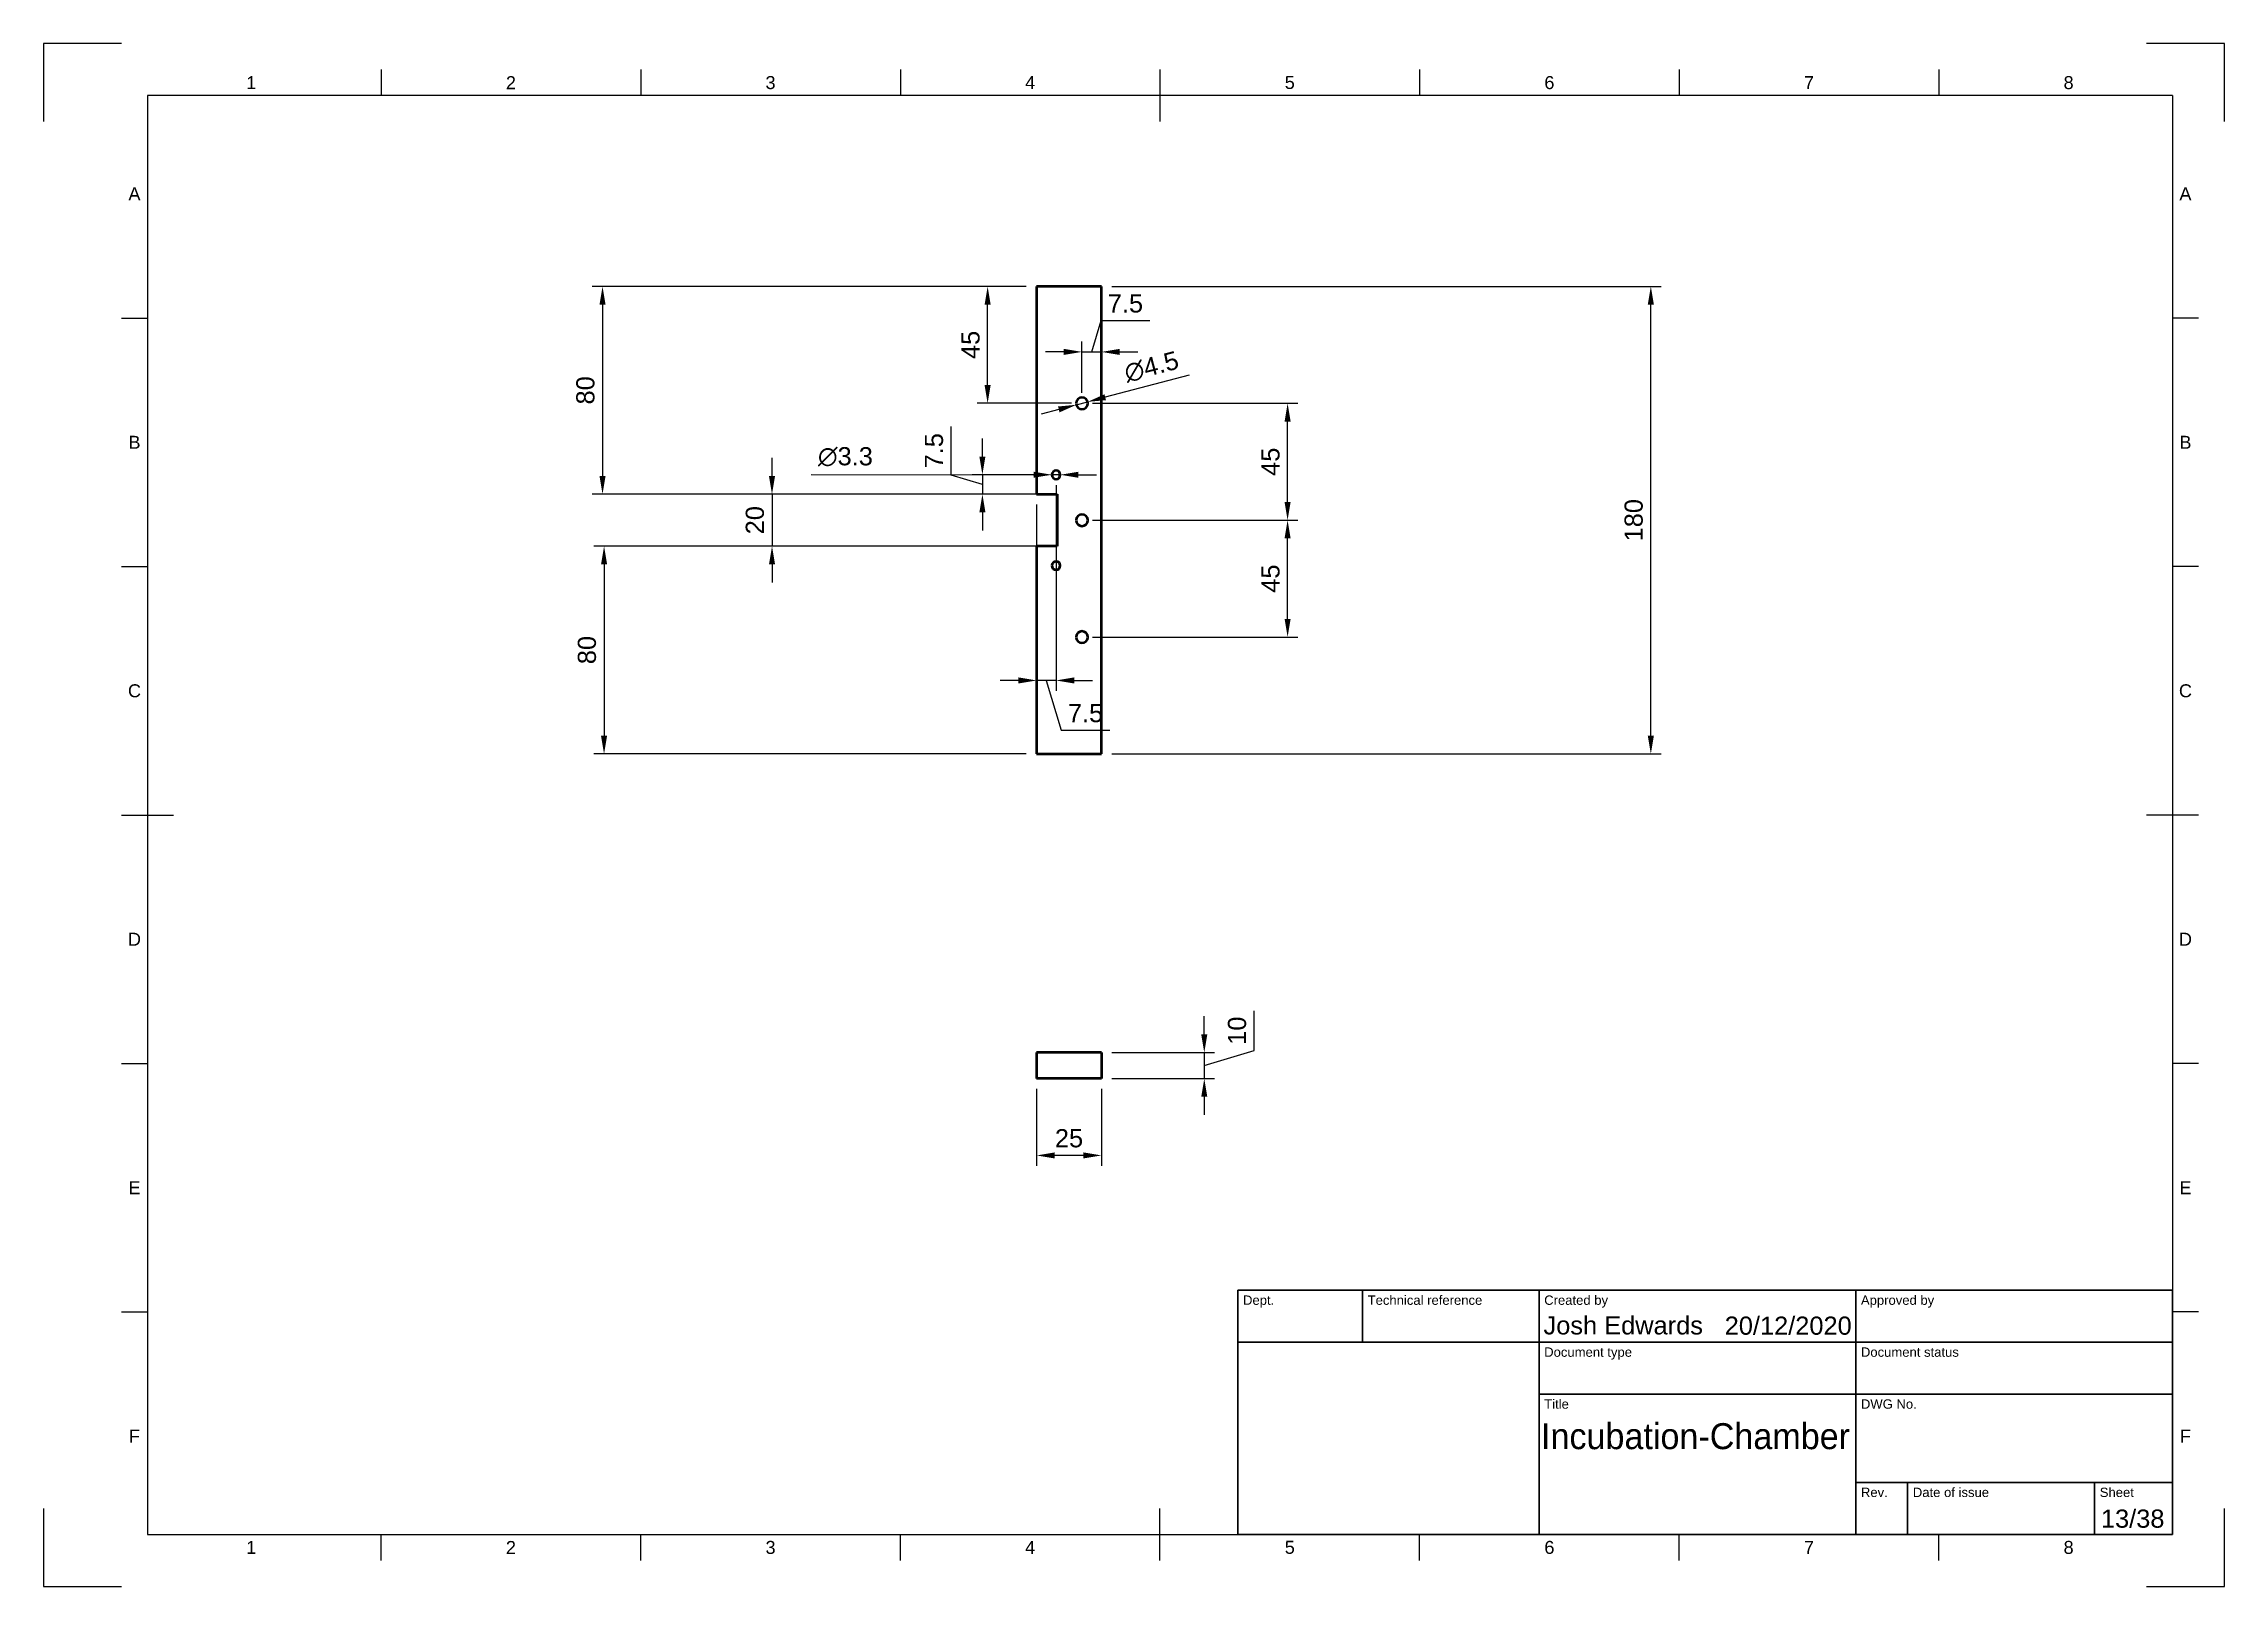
# Model space of a CAD drawing. Header units: millimetres. Extents: x 0 to 420, y 0 to 297.
import ezdxf
from ezdxf.enums import TextEntityAlignment as Align

# ---------------------------------------------------------------- set-up
doc = ezdxf.new("R2010")
doc.units = ezdxf.units.MM
doc.header["$LTSCALE"] = 0.75
for name, color, linetype, lineweight in [('Border', 7, 'Continuous', 25), ('Dimensions', 7, 'Continuous', 25), ('TitleBlock', 7, 'Continuous', 35), ('Visible', 7, 'Continuous', 50)]:
    doc.layers.add(name, color=color, linetype=linetype, lineweight=lineweight)
doc.styles.add('FusionTitle', font='arial.ttf')
doc.styles.get("Standard").update_dxf_attribs({"font": 'arial.ttf'})
doc.dimstyles.new('ISO-25', dxfattribs={"dimtxt": 3.5, "dimasz": 3.5, "dimexe": 2, "dimexo": 2, "dimgap": 1.5, "dimtad": 1, "dimzin": 12, "dimdsep": 46, "dimtxsty": 'Standard', "dimcen": 0, "dimclrd": 256, "dimclre": 256, "dimclrt": 256, "dimazin": 3, "dimtp": 0.1, "dimtm": 0.1, "dimtfac": 0.714, "dimtmove": 1, "dimatfit": 3, "dimfxl": 1, "dimtzin": 12, "dimarcsym": 0})

# ---------------------------------------------------------------- blocks, each defined once
blk = doc.blocks.new('ISO_A3_SHEET')
at = {"layer": 'Border'}
for p, q in [((65, 292), (65, 287)), ((115, 292), (115, 287)), ((165, 292), (165, 287)), ((215, 292), (215, 282)), ((265, 292), (265, 287)), ((315, 292), (315, 287)), ((365, 292), (365, 287)), ((410, 287), (20, 287)), ((20, 287), (20, 10)), ((410, 287), (410, 10)), ((15, 244.16666), (20, 244.16666)), ((415, 244.16666), (410, 244.16666)), ((15, 196.33333), (20, 196.33333)), ((415, 196.33333), (410, 196.33333)), ((15, 148.5), (25, 148.5)), ((415, 148.5), (405, 148.5)), ((15, 100.66667), (20, 100.66667)), ((415, 100.66667), (410, 100.66667)), ((15, 52.83334), (20, 52.83334)), ((415, 52.83334), (410, 52.83334)), ((215, 5), (215, 15)), ((20, 10), (410, 10)), ((65, 5), (65, 10)), ((115, 5), (115, 10)), ((165, 5), (165, 10)), ((265, 5), (265, 10)), ((315, 5), (315, 10)), ((365, 5), (365, 10))]:
    blk.add_line(p, q, dxfattribs=at)
at = {"layer": 'Defpoints'}
for p, q in [((15, 297), (0, 297)), ((0, 297), (0, 282)), ((420, 297), (405, 297)), ((420, 282), (420, 297)), ((0, 15), (0, 0)), ((420, 0), (420, 15)), ((0, 0), (15, 0)), ((405, 0), (420, 0))]:
    blk.add_line(p, q, dxfattribs=at)
at = {"layer": 'Border', "style": 'FusionTitle'}
for s, p in [('1', (40, 289.5)), ('2', (90, 289.5)), ('3', (140, 289.5)), ('4', (190, 289.5)), ('5', (240, 289.5)), ('6', (290, 289.5)), ('7', (340, 289.5)), ('8', (390, 289.5)), ('A', (17.5, 268.08333)), ('A', (412.5, 268.08333)), ('B', (17.5, 220.25)), ('B', (412.5, 220.25)), ('C', (17.5, 172.41667)), ('C', (412.5, 172.41667)), ('D', (17.5, 124.58334)), ('D', (412.5, 124.58334)), ('E', (17.5, 76.75001)), ('E', (412.5, 76.75001)), ('F', (17.5, 28.91668)), ('F', (412.5, 28.91668)), ('1', (40, 7.5)), ('2', (90, 7.5)), ('3', (140, 7.5)), ('4', (190, 7.5)), ('5', (240, 7.5)), ('6', (290, 7.5)), ('7', (340, 7.5)), ('8', (390, 7.5))]:
    blk.add_text(s, height=2.5, dxfattribs=at).set_placement(p, align=Align.MIDDLE)
blk = doc.blocks.new('ISO_TITLEBLOCK')
at = {"layer": 'TitleBlock'}
for p, q in [((0, 47), (-180, 47)), ((-180, 47), (-180, 0)), ((-156, 37), (-156, 47)), ((-122, 0), (-122, 47)), ((-61, 0), (-61, 47)), ((0, 0), (0, 47)), ((-180, 37), (0, 37)), ((-122, 27), (0, 27)), ((-61, 10), (0, 10)), ((-51, 0), (-51, 10)), ((-15, 0), (-15, 10)), ((-180, 0), (0, 0))]:
    blk.add_line(p, q, dxfattribs=at)
at = {"layer": 'TitleBlock', "style": 'FusionTitle'}
for s, p in [('Dept.', (-179, 46)), ('Technical reference', (-155, 46)), ('Created by', (-121, 46)), ('Approved by', (-60, 46)), ('Document type', (-121, 36)), ('Document status', (-60, 36)), ('Title', (-121, 26)), ('DWG No.', (-60, 26)), ('Rev.', (-60, 9)), ('Date of issue', (-50, 9)), ('Sheet', (-14, 9))]:
    blk.add_text(s, height=1.8, dxfattribs=at).set_placement(p, align=Align.TOP_LEFT)
for tag, height, p in [('DEPT', 3.5, (-179, 42)), ('TECHNICAL_REFERENCE', 3.5, (-155, 42)), ('CREATED_BY', 3.5, (-121, 42)), ('APPROVED_BY', 3.5, (-60, 42)), ('DOCUMENT_TYPE', 3.5, (-121, 32)), ('DOCUMENT_STATUS', 3.5, (-60, 32)), ('TITLE_1', 5, (-121, 21.5)), ('TITLE_2', 5, (-121, 14)), ('TITLE_3', 5, (-121, 6.5)), ('DATE_OF_ISSUE', 3.5, (-50, 5))]:
    blk.add_attdef(tag, text='', height=height, dxfattribs=at).set_placement(p, align=Align.TOP_LEFT)
for tag, p in [('CREATED_DATE', (-62, 42)), ('APPROVED_DATE', (-0.99, 42))]:
    blk.add_attdef(tag, text='', height=3.5, dxfattribs=at).set_placement(p, align=Align.TOP_RIGHT)
for tag, height, p in [('DRAWING_NUMBER', 5, (-30.5, 19.75)), ('REV', 3.5, (-56, 4.85)), ('SHEET', 3.5, (-7.5, 4.85))]:
    blk.add_attdef(tag, text='', height=height, dxfattribs=at).set_placement(p, align=Align.TOP_CENTER)
blk = doc.blocks.new('*D19')
at = {"layer": 'Defpoints', "color": 0, "transparency": 16777216}
for p in [(191.234027, 97.759966), (203.734027, 97.759966), (191.234027, 82.960976)]:
    blk.add_point(p, dxfattribs=at)
at = {"layer": 'Dimensions', "lineweight": -2, "transparency": 16777216}
for p, q in [((191.234027, 95.759966), (191.234027, 80.960976)), ((203.734027, 95.759966), (203.734027, 80.960976)), ((200.234027, 82.960976), (194.734027, 82.960976))]:
    blk.add_line(p, q, dxfattribs=at)
at = {"layer": 'Dimensions', "transparency": 16777216}
for points in [[(194.734027, 83.54431), (194.734027, 82.377643), (191.234027, 82.960976)], [(200.234027, 83.54431), (200.234027, 82.377643), (203.734027, 82.960976)]]:
    blk.add_solid(points, dxfattribs=at)
at = {"layer": 'Dimensions', "transparency": 16777216, "insert": (197.484027, 86.247982), "char_height": 3.5, "attachment_point": 5}
blk.add_mtext('25', dxfattribs=at)
blk = doc.blocks.new('*D20')
at = {"layer": 'Defpoints', "color": 0, "transparency": 16777216}
for p in [(203.734027, 102.759966), (203.734027, 97.759966), (223.533016, 97.759966)]:
    blk.add_point(p, dxfattribs=at)
at = {"layer": 'Dimensions', "lineweight": -2, "transparency": 16777216}
for p, q in [((223.533016, 106.259966), (223.533016, 109.759966)), ((233.144033, 103.143271), (233.144033, 110.815509)), ((205.734027, 102.759966), (225.533016, 102.759966)), ((223.533016, 100.259966), (233.144033, 103.143271)), ((223.533016, 102.759966), (223.533016, 97.759966)), ((223.533016, 102.759966), (223.533016, 97.759966)), ((205.734027, 97.759966), (225.533016, 97.759966)), ((223.533016, 94.259966), (223.533016, 90.759966))]:
    blk.add_line(p, q, dxfattribs=at)
at = {"layer": 'Dimensions', "transparency": 16777216}
for points in [[(222.949683, 106.259966), (224.11635, 106.259966), (223.533016, 102.759966)], [(222.949683, 94.259966), (224.11635, 94.259966), (223.533016, 97.759966)]]:
    blk.add_solid(points, dxfattribs=at)
at = {"layer": 'Dimensions', "transparency": 16777216, "insert": (229.857027, 106.97939), "char_height": 3.5, "attachment_point": 5, "rotation": 90}
blk.add_mtext('10', dxfattribs=at)
blk = doc.blocks.new('*D21')
at = {"layer": 'Defpoints', "color": 0, "transparency": 16777216}
for p in [(195.234027, 210.252984), (140.282504, 200.252984), (195.234027, 200.252984)]:
    blk.add_point(p, dxfattribs=at)
at = {"layer": 'Dimensions', "lineweight": -2, "transparency": 16777216}
for p, q in [((140.282504, 213.752984), (140.282504, 217.252984)), ((193.234027, 210.252984), (138.282504, 210.252984)), ((140.282504, 210.252984), (140.282504, 200.252984)), ((193.234027, 200.252984), (138.282504, 200.252984)), ((140.282504, 196.752984), (140.282504, 193.252984))]:
    blk.add_line(p, q, dxfattribs=at)
at = {"layer": 'Dimensions', "transparency": 16777216}
for points in [[(139.69917, 213.752984), (140.865837, 213.752984), (140.282504, 210.252984)], [(139.69917, 196.752984), (140.865837, 196.752984), (140.282504, 200.252984)]]:
    blk.add_solid(points, dxfattribs=at)
at = {"layer": 'Dimensions', "transparency": 16777216, "insert": (136.995498, 205.252984), "char_height": 3.5, "attachment_point": 5, "rotation": 90}
blk.add_mtext('20', dxfattribs=at)
blk = doc.blocks.new('*D22')
at = {"layer": 'Defpoints', "color": 0, "transparency": 16777216}
for p in [(191.234027, 250.252984), (107.642629, 210.252984), (191.234027, 210.252984)]:
    blk.add_point(p, dxfattribs=at)
at = {"layer": 'Dimensions', "lineweight": -2, "transparency": 16777216}
for p, q in [((189.234027, 250.252984), (105.642629, 250.252984)), ((107.642629, 246.752984), (107.642629, 213.752984)), ((189.234027, 210.252984), (105.642629, 210.252984))]:
    blk.add_line(p, q, dxfattribs=at)
at = {"layer": 'Dimensions', "transparency": 16777216}
for points in [[(107.059296, 246.752984), (108.225963, 246.752984), (107.642629, 250.252984)], [(107.059296, 213.752984), (108.225963, 213.752984), (107.642629, 210.252984)]]:
    blk.add_solid(points, dxfattribs=at)
at = {"layer": 'Dimensions', "transparency": 16777216, "insert": (104.355624, 230.252984), "char_height": 3.5, "attachment_point": 5, "rotation": 90}
blk.add_mtext('80', dxfattribs=at)
blk = doc.blocks.new('*D23')
at = {"layer": 'Defpoints', "color": 0, "transparency": 16777216}
for p in [(191.234027, 200.252984), (107.938013, 160.252984), (191.234027, 160.252984)]:
    blk.add_point(p, dxfattribs=at)
at = {"layer": 'Dimensions', "lineweight": -2, "transparency": 16777216}
for p, q in [((189.234027, 200.252984), (105.938013, 200.252984)), ((107.938013, 196.752984), (107.938013, 163.752984)), ((189.234027, 160.252984), (105.938013, 160.252984))]:
    blk.add_line(p, q, dxfattribs=at)
at = {"layer": 'Dimensions', "transparency": 16777216}
for points in [[(107.35468, 196.752984), (108.521347, 196.752984), (107.938013, 200.252984)], [(107.35468, 163.752984), (108.521347, 163.752984), (107.938013, 160.252984)]]:
    blk.add_solid(points, dxfattribs=at)
at = {"layer": 'Dimensions', "transparency": 16777216, "insert": (104.651008, 180.252984), "char_height": 3.5, "attachment_point": 5, "rotation": 90}
blk.add_mtext('80', dxfattribs=at)
blk = doc.blocks.new('*D24')
at = {"layer": 'Defpoints', "color": 0, "transparency": 16777216}
for p in [(203.734027, 250.252984), (309.537233, 250.252984), (203.734027, 160.252984)]:
    blk.add_point(p, dxfattribs=at)
at = {"layer": 'Dimensions', "lineweight": -2, "transparency": 16777216}
for p, q in [((205.734027, 250.252984), (311.537233, 250.252984)), ((309.537233, 163.752984), (309.537233, 246.752984)), ((205.734027, 160.252984), (311.537233, 160.252984))]:
    blk.add_line(p, q, dxfattribs=at)
at = {"layer": 'Dimensions', "transparency": 16777216}
for points in [[(308.9539, 246.752984), (310.120567, 246.752984), (309.537233, 250.252984)], [(308.9539, 163.752984), (310.120567, 163.752984), (309.537233, 160.252984)]]:
    blk.add_solid(points, dxfattribs=at)
at = {"layer": 'Dimensions', "transparency": 16777216, "insert": (306.250228, 205.252984), "char_height": 3.5, "attachment_point": 5, "rotation": 90}
blk.add_mtext('180', dxfattribs=at)
blk = doc.blocks.new('*D25')
at = {"layer": 'Defpoints', "color": 0, "transparency": 16777216}
for p in [(198.895825, 227.467604), (201.072228, 228.038364)]:
    blk.add_point(p, dxfattribs=at)
at = {"layer": 'Dimensions', "lineweight": -2, "transparency": 16777216}
for p, q in [((220.617632, 233.164134), (204.457745, 228.926214)), ((198.895825, 227.467604), (201.072228, 228.038364)), ((195.510308, 226.579754), (192.124791, 225.691905))]:
    blk.add_line(p, q, dxfattribs=at)
at = {"layer": 'Dimensions', "transparency": 16777216}
for points in [[(195.362333, 227.144007), (195.658283, 226.015501), (198.895825, 227.467604)], [(204.30977, 229.490466), (204.60572, 228.361961), (201.072228, 228.038364)]]:
    blk.add_solid(points, dxfattribs=at)
at = {"layer": 'Dimensions', "transparency": 16777216, "insert": (213.371797, 234.763271), "char_height": 3.5, "attachment_point": 5, "rotation": 14.69485804}
blk.add_mtext('∅4.5', dxfattribs=at)
blk = doc.blocks.new('*D26')
at = {"layer": 'Defpoints', "color": 0, "transparency": 16777216}
for p in [(181.81114, 250.252984), (191.234027, 250.252984), (199.984027, 227.752984)]:
    blk.add_point(p, dxfattribs=at)
at = {"layer": 'Dimensions', "lineweight": -2, "transparency": 16777216}
for p, q in [((189.234027, 250.252984), (179.81114, 250.252984)), ((181.81114, 231.252984), (181.81114, 246.752984)), ((197.984027, 227.752984), (179.81114, 227.752984))]:
    blk.add_line(p, q, dxfattribs=at)
at = {"layer": 'Dimensions', "transparency": 16777216}
for points in [[(181.227807, 246.752984), (182.394474, 246.752984), (181.81114, 250.252984)], [(181.227807, 231.252984), (182.394474, 231.252984), (181.81114, 227.752984)]]:
    blk.add_solid(points, dxfattribs=at)
at = {"layer": 'Dimensions', "transparency": 16777216, "insert": (178.531297, 239.002984), "char_height": 3.5, "attachment_point": 5, "rotation": 90}
blk.add_mtext('45', dxfattribs=at)
blk = doc.blocks.new('*D27')
at = {"layer": 'Defpoints', "color": 0, "transparency": 16777216}
for p in [(203.734027, 237.652479), (203.734027, 236.914878), (199.984027, 227.752984)]:
    blk.add_point(p, dxfattribs=at)
at = {"layer": 'Dimensions', "lineweight": -2, "transparency": 16777216}
for p, q in [((201.859027, 237.652479), (203.667979, 243.682322)), ((203.667979, 243.682322), (213.037693, 243.682322)), ((199.984027, 229.752984), (199.984027, 239.652479)), ((203.734027, 238.914878), (203.734027, 239.652479)), ((196.484027, 237.652479), (192.984027, 237.652479)), ((199.984027, 237.652479), (203.734027, 237.652479)), ((199.984027, 237.652479), (203.734027, 237.652479)), ((207.234027, 237.652479), (210.734027, 237.652479))]:
    blk.add_line(p, q, dxfattribs=at)
at = {"layer": 'Dimensions', "transparency": 16777216}
for points in [[(196.484027, 238.235812), (196.484027, 237.069145), (199.984027, 237.652479)], [(207.234027, 238.235812), (207.234027, 237.069145), (203.734027, 237.652479)]]:
    blk.add_solid(points, dxfattribs=at)
at = {"layer": 'Dimensions', "transparency": 16777216, "insert": (208.352836, 246.962165), "char_height": 3.5, "attachment_point": 5}
blk.add_mtext('7.5', dxfattribs=at)
blk = doc.blocks.new('*D28')
at = {"layer": 'Defpoints', "color": 0, "transparency": 16777216}
for p in [(199.984027, 227.752984), (239.582006, 227.752984), (199.984027, 205.252984)]:
    blk.add_point(p, dxfattribs=at)
at = {"layer": 'Dimensions', "lineweight": -2, "transparency": 16777216}
for p, q in [((201.984027, 227.752984), (241.582006, 227.752984)), ((239.582006, 208.752984), (239.582006, 224.252984)), ((201.984027, 205.252984), (241.582006, 205.252984))]:
    blk.add_line(p, q, dxfattribs=at)
at = {"layer": 'Dimensions', "transparency": 16777216}
for points in [[(238.998673, 224.252984), (240.16534, 224.252984), (239.582006, 227.752984)], [(238.998673, 208.752984), (240.16534, 208.752984), (239.582006, 205.252984)]]:
    blk.add_solid(points, dxfattribs=at)
at = {"layer": 'Dimensions', "transparency": 16777216, "insert": (236.302163, 216.502984), "char_height": 3.5, "attachment_point": 5, "rotation": 90}
blk.add_mtext('45', dxfattribs=at)
blk = doc.blocks.new('*D29')
at = {"layer": 'Defpoints', "color": 0, "transparency": 16777216}
for p in [(199.984027, 205.252984), (239.582006, 205.252984), (199.984027, 182.752984)]:
    blk.add_point(p, dxfattribs=at)
at = {"layer": 'Dimensions', "lineweight": -2, "transparency": 16777216}
for p, q in [((201.984027, 205.252984), (241.582006, 205.252984)), ((239.582006, 186.252984), (239.582006, 201.752984)), ((201.984027, 182.752984), (241.582006, 182.752984))]:
    blk.add_line(p, q, dxfattribs=at)
at = {"layer": 'Dimensions', "transparency": 16777216}
for points in [[(238.998673, 201.752984), (240.16534, 201.752984), (239.582006, 205.252984)], [(238.998673, 186.252984), (240.16534, 186.252984), (239.582006, 182.752984)]]:
    blk.add_solid(points, dxfattribs=at)
at = {"layer": 'Dimensions', "transparency": 16777216, "insert": (236.302163, 194.002984), "char_height": 3.5, "attachment_point": 5, "rotation": 90}
blk.add_mtext('45', dxfattribs=at)
blk = doc.blocks.new('*D30')
at = {"layer": 'Defpoints', "color": 0, "transparency": 16777216}
for p in [(194.159028, 214.004361), (195.809025, 214.001607)]:
    blk.add_point(p, dxfattribs=at)
at = {"layer": 'Dimensions', "lineweight": -2, "transparency": 16777216}
for p, q in [((147.821618, 214.081685), (190.659033, 214.010201)), ((195.809025, 214.001607), (194.159028, 214.004361)), ((199.30902, 213.995767), (202.809016, 213.989926))]:
    blk.add_line(p, q, dxfattribs=at)
at = {"layer": 'Dimensions', "transparency": 16777216}
for points in [[(190.660006, 214.593534), (190.658059, 213.426869), (194.159028, 214.004361)], [(199.309994, 214.579099), (199.308047, 213.412434), (195.809025, 214.001607)]]:
    blk.add_solid(points, dxfattribs=at)
at = {"layer": 'Dimensions', "transparency": 16777216, "insert": (154.417299, 217.455574), "char_height": 3.5, "attachment_point": 5, "rotation": 359.90437334}
blk.add_mtext('∅3.3', dxfattribs=at)
blk = doc.blocks.new('*D31')
at = {"layer": 'Defpoints', "color": 0, "transparency": 16777216}
for p in [(180.803313, 210.252984), (191.234027, 210.252984), (194.984027, 214.002984)]:
    blk.add_point(p, dxfattribs=at)
at = {"layer": 'Dimensions', "lineweight": -2, "transparency": 16777216}
for p, q in [((174.77347, 213.936937), (174.77347, 223.30665)), ((180.803313, 217.502984), (180.803313, 221.002984)), ((180.803313, 212.127984), (174.77347, 213.936937)), ((192.984027, 214.002984), (178.803313, 214.002984)), ((189.234027, 210.252984), (178.803313, 210.252984)), ((180.803313, 214.002984), (180.803313, 210.252984)), ((180.803313, 214.002984), (180.803313, 210.252984)), ((180.803313, 206.752984), (180.803313, 203.252984))]:
    blk.add_line(p, q, dxfattribs=at)
at = {"layer": 'Dimensions', "transparency": 16777216}
for points in [[(180.21998, 217.502984), (181.386647, 217.502984), (180.803313, 214.002984)], [(180.21998, 206.752984), (181.386647, 206.752984), (180.803313, 210.252984)]]:
    blk.add_solid(points, dxfattribs=at)
at = {"layer": 'Dimensions', "transparency": 16777216, "insert": (171.493627, 218.621794), "char_height": 3.5, "attachment_point": 5, "rotation": 90}
blk.add_mtext('7.5', dxfattribs=at)
blk = doc.blocks.new('*D32')
at = {"layer": 'Defpoints', "color": 0, "transparency": 16777216}
for p in [(191.234027, 210.252984), (194.984027, 214.002984), (191.234027, 174.405004)]:
    blk.add_point(p, dxfattribs=at)
at = {"layer": 'Dimensions', "lineweight": -2, "transparency": 16777216}
for p, q in [((194.984027, 212.002984), (194.984027, 172.405004)), ((191.234027, 208.252984), (191.234027, 172.405004)), ((187.734027, 174.405004), (184.234027, 174.405004)), ((194.984027, 174.405004), (191.234027, 174.405004)), ((194.984027, 174.405004), (191.234027, 174.405004)), ((193.109027, 174.405004), (195.985885, 164.815475)), ((198.484027, 174.405004), (201.984027, 174.405004)), ((195.985885, 164.815475), (205.355599, 164.815475))]:
    blk.add_line(p, q, dxfattribs=at)
at = {"layer": 'Dimensions', "transparency": 16777216}
for points in [[(187.734027, 174.988337), (187.734027, 173.821671), (191.234027, 174.405004)], [(198.484027, 174.988337), (198.484027, 173.821671), (194.984027, 174.405004)]]:
    blk.add_solid(points, dxfattribs=at)
at = {"layer": 'Dimensions', "transparency": 16777216, "insert": (200.670742, 168.095318), "char_height": 3.5, "attachment_point": 5}
blk.add_mtext('7.5', dxfattribs=at)

msp = doc.modelspace()

# ---------------------------------------------------------------- linework, layer by layer
at = {"layer": 'Visible', "extrusion": (0, 2.968e-13, -1)}
for p, q in [((191.234027, 250.252984, 2.5), (191.234027, 210.252984, 2.5)), ((203.734027, 250.252984, 2.5), (191.234027, 250.252984, 2.5)), ((203.734027, 160.252984, 2.5), (203.734027, 250.252984, 2.5)), ((191.234027, 210.252984, 2.5), (195.234027, 210.252984, 2.5)), ((195.234027, 210.252984, 2.5), (195.234027, 200.252984, 2.5)), ((191.234027, 200.252984, 2.5), (191.234027, 160.252984, 2.5)), ((195.234027, 200.252984, 2.5), (191.234027, 200.252984, 2.5)), ((191.234027, 160.252984, 2.5), (203.734027, 160.252984, 2.5))]:
    msp.add_line(p, q, dxfattribs=at)
at = {"layer": 'Visible', "extrusion": (0, 1, 0)}
for p, q in [((191.234027, 102.759966, 45), (191.234027, 97.759966, 45)), ((203.734027, 102.759966, 45), (191.234027, 102.759966, 45)), ((203.734027, 102.759966, 45), (203.734027, 97.759966, 45)), ((203.734027, 97.759966, 45), (191.234027, 97.759966, 45))]:
    msp.add_line(p, q, dxfattribs=at)
at = {"layer": 'Visible', "extrusion": (0, 2.968e-13, -1)}
for centre, radius in [((-199.984027, 227.752984, -2.5), 1.125), ((-194.984027, 214.002984, -2.5), 0.825), ((-199.984027, 205.252984, -2.5), 1.125), ((-194.984027, 196.502984, -2.5), 0.825), ((-199.984027, 182.752984, -2.5), 1.125)]:
    msp.add_circle(centre, radius, dxfattribs=at)

# ---------------------------------------------------------------- block references
at = {"layer": 'Border'}
msp.add_blockref('ISO_A3_SHEET', (0, 0), dxfattribs=at)
at = {"layer": 'TitleBlock'}
ref = msp.add_blockref('ISO_TITLEBLOCK', (410, 10), dxfattribs=at)
ref.add_attrib('CREATED_DATE_001', '20/12/2020', (323.762619, 48.440314), dxfattribs={"height": 3.5, "style": 'FusionTitle'})
ref.add_attrib('SHEET_001', '13/38', (396.223397, 11.290314), dxfattribs={"height": 3.5, "style": 'FusionTitle'})
ref.add_attrib('TITLE_1_001', 'Incubation-Chamber', (288.387328, 26.414734), dxfattribs={"height": 5, "style": 'FusionTitle', "width": 0.9405})
ref.add_attrib('CREATED_BY_001', 'Josh Edwards', (288.86869, 48.5), dxfattribs={"height": 3.5, "style": 'FusionTitle'})

# ---------------------------------------------------------------- dimensions: what is measured, and where the dimension line sits
at = {"layer": 'Dimensions'}
for p1, p2, distance, picture, middle in [((191.234027, 250.252984), (191.234027, 210.252984), -83.591398, '*D22', (104.355624, 230.252984)), ((203.734027, 160.252984), (203.734027, 250.252984), -105.803206, '*D24', (306.250228, 205.252984)), ((199.984027, 205.252984), (199.984027, 227.752984), -39.597979, '*D28', (236.302163, 216.502984)), ((195.234027, 210.252984), (195.234027, 200.252984), -54.951523, '*D21', (136.995498, 205.252984)), ((199.984027, 182.752984), (199.984027, 205.252984), -39.597979, '*D29', (236.302163, 194.002984)), ((191.234027, 200.252984), (191.234027, 160.252984), -83.296014, '*D23', (104.651008, 180.252984)), ((203.734027, 102.759966), (203.734027, 97.759966), 19.798989, '*D20', (229.857027, 104.643271))]:
    dim = msp.add_aligned_dim(p1=p1, p2=p2, distance=distance, dimstyle='ISO-25', override={"dimlfac": 2, "dimclrd": 256, "dimclre": 256}, dxfattribs=at)
    dim.commit()
    dim.dimension.update_dxf_attribs({"geometry": picture, "text_midpoint": middle})
for base, p1, p2, angle, picture, middle in [((181.81114, 250.252984), (199.984027, 227.752984), (191.234027, 250.252984), 270, '*D26', (178.531297, 239.002984)), ((203.734027, 237.652479), (199.984027, 227.752984), (203.734027, 236.914878), 180, '*D27', (205.167979, 246.962165)), ((180.803313, 210.252984), (194.984027, 214.002984), (191.234027, 210.252984), 90, '*D31', (171.493627, 215.436937))]:
    dim = msp.add_linear_dim(base=base, p1=p1, p2=p2, angle=angle, dimstyle='ISO-25', override={"dimlfac": 2, "dimclrd": 256, "dimclre": 256}, dxfattribs=at)
    dim.commit()
    dim.dimension.update_dxf_attribs({"geometry": picture, "text_midpoint": middle})
dim = msp.add_diameter_dim_2p(p1=(198.895825, 227.467604), p2=(201.072228, 228.038364), dimstyle='ISO-25', override={"dimlfac": 2, "dimclrd": 256, "dimclre": 256}, dxfattribs=at)
dim.commit()
dim.dimension.update_dxf_attribs({"geometry": '*D25', "text_midpoint": (213.371797, 234.763271)})
dim = msp.add_diameter_dim_2p(p1=(195.809025, 214.001607), p2=(194.159028, 214.004361), dimstyle='ISO-25', override={"dimlfac": 2, "dimclrd": 256, "dimclre": 256}, dxfattribs=at)
dim.commit()
dim.dimension.update_dxf_attribs({"geometry": '*D30', "text_midpoint": (154.41165, 214.070688), "dimtype": 163})
for base, p1, p2, picture, middle in [((191.234027, 174.405004), (194.984027, 214.002984), (191.234027, 210.252984), '*D32', (197.485885, 168.095318)), ((191.234027, 82.960976), (203.734027, 97.759966), (191.234027, 97.759966), '*D19', (197.484027, 86.247982))]:
    dim = msp.add_linear_dim(base=base, p1=p1, p2=p2, dimstyle='ISO-25', override={"dimlfac": 2, "dimclrd": 256, "dimclre": 256}, dxfattribs=at)
    dim.commit()
    dim.dimension.update_dxf_attribs({"geometry": picture, "text_midpoint": middle})

doc.saveas('drawing.dxf')
